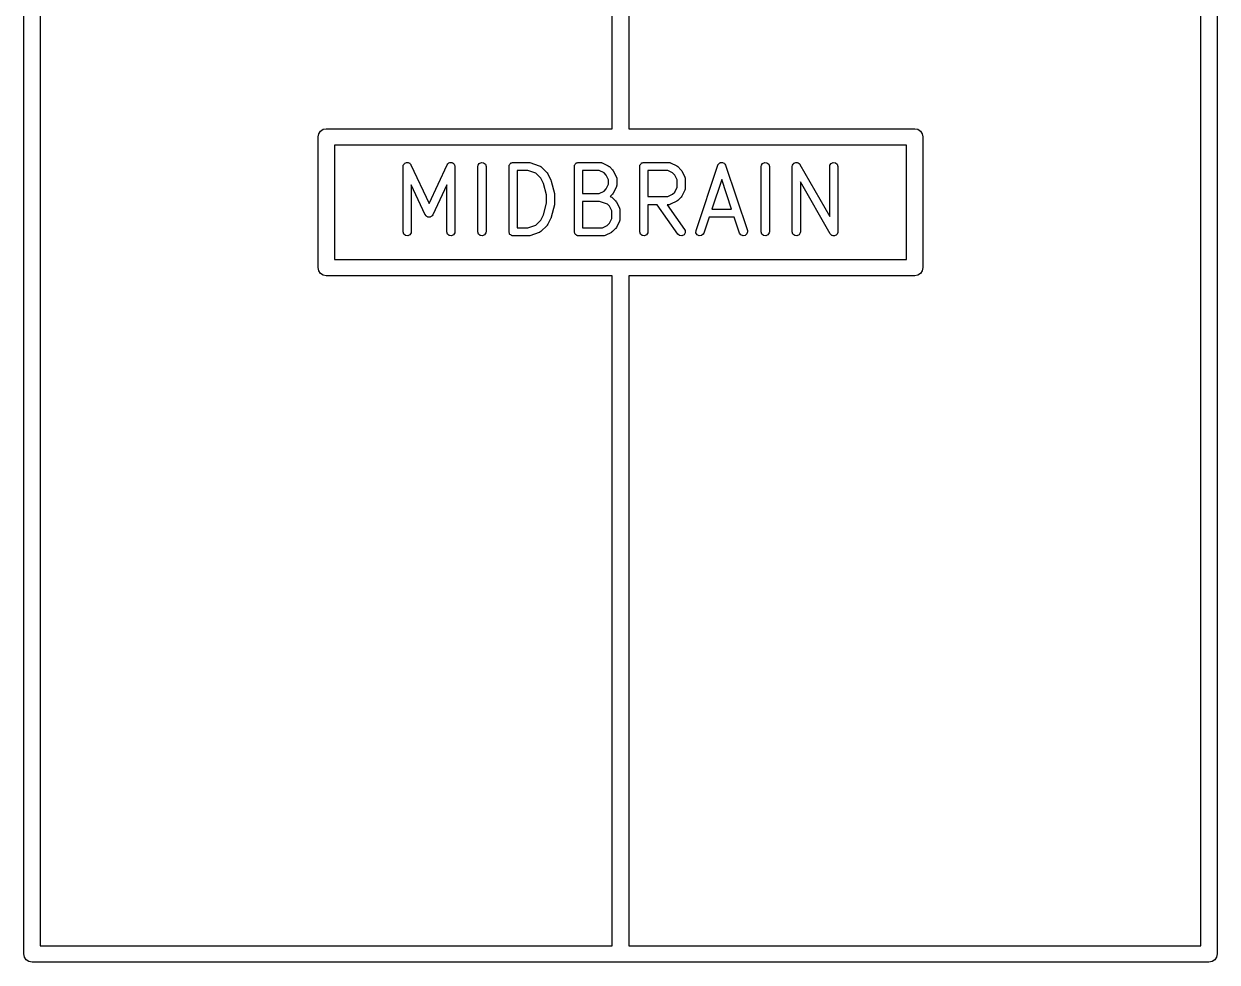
# Model space of a CAD drawing. Extents: x -3.77 to 3.77, y 0.07 to 7.77.
# Drawn here: x -2.963 to -1.526, y 3.337 to 4.467 of the extents above; entities that cross this region are included whole.
import ezdxf

# ---------------------------------------------------------------- set-up
doc = ezdxf.new("R2010")
doc.units = 0
doc.header["$MEASUREMENT"] = 0
doc.layers.add('BLACK', color=7, linetype='CONTINUOUS')

msp = doc.modelspace()

# ---------------------------------------------------------------- linework, layer by layer
at = {"layer": 'BLACK', "linetype": 'CONTINUOUS'}
for p, q in [((-2.9626, 3.34646), (-2.9626, 5.15748)), ((-2.94291, 5.14764), (-2.94291, 3.3563)), ((-2.25394, 4.34055), (-2.25394, 5.14764)), ((-2.23425, 5.14764), (-2.23425, 4.34055)), ((-1.54528, 3.3563), (-1.54528, 5.14764)), ((-1.52559, 5.15748), (-1.52559, 3.34646)), ((-2.60538, 4.33767), (-2.60219, 4.3398)), ((-2.60219, 4.3398), (-2.59843, 4.34055)), ((-2.59843, 4.34055), (-2.25394, 4.34055)), ((-2.23425, 4.34055), (-1.88976, 4.34055)), ((-1.88976, 4.34055), (-1.886, 4.3398)), ((-1.886, 4.3398), (-1.8828, 4.33767)), ((-2.60827, 4.33071), (-2.60752, 4.33448)), ((-2.60827, 4.17323), (-2.60827, 4.33071)), ((-2.60752, 4.33448), (-2.60538, 4.33767)), ((-1.8828, 4.33767), (-1.88067, 4.33448)), ((-1.88067, 4.33448), (-1.87992, 4.33071)), ((-1.87992, 4.33071), (-1.87992, 4.17323)), ((-2.58858, 4.32087), (-2.58858, 4.18307)), ((-1.89961, 4.32087), (-2.58858, 4.32087)), ((-1.89961, 4.18307), (-1.89961, 4.32087)), ((-2.50566, 4.29649), (-2.50547, 4.29677)), ((-2.50547, 4.29677), (-2.50543, 4.2971)), ((-2.50543, 4.2971), (-2.50473, 4.29792)), ((-2.50473, 4.29792), (-2.50415, 4.29881)), ((-2.50415, 4.29881), (-2.50385, 4.29895)), ((-2.50385, 4.29895), (-2.50363, 4.29921)), ((-2.50363, 4.29921), (-2.5026, 4.29952)), ((-2.5026, 4.29952), (-2.50163, 4.29996)), ((-2.50163, 4.29996), (-2.5013, 4.29991)), ((-2.5013, 4.29991), (-2.50097, 4.30001)), ((-2.50097, 4.30001), (-2.49995, 4.29972)), ((-2.49995, 4.29972), (-2.49889, 4.29956)), ((-2.49889, 4.29956), (-2.49863, 4.29934)), ((-2.49863, 4.29934), (-2.49831, 4.29925)), ((-2.49831, 4.29925), (-2.4976, 4.29845)), ((-2.4976, 4.29845), (-2.4968, 4.29775)), ((-2.4968, 4.29775), (-2.4967, 4.29742)), ((-2.4967, 4.29742), (-2.49648, 4.29717)), ((-2.49648, 4.29717), (-2.47469, 4.25048)), ((-2.47469, 4.25048), (-2.4529, 4.29717)), ((-2.4529, 4.29717), (-2.45213, 4.29835)), ((-2.45213, 4.29835), (-2.45184, 4.29853)), ((-2.45184, 4.29853), (-2.45166, 4.29881)), ((-2.45166, 4.29881), (-2.45069, 4.29926)), ((-2.45069, 4.29926), (-2.44978, 4.29982)), ((-2.44978, 4.29982), (-2.44944, 4.29982)), ((-2.44944, 4.29982), (-2.44914, 4.29996)), ((-2.44914, 4.29996), (-2.44808, 4.29981)), ((-2.44808, 4.29981), (-2.44701, 4.2998)), ((-2.44701, 4.2998), (-2.44673, 4.29961)), ((-2.44673, 4.29961), (-2.4464, 4.29956)), ((-2.4464, 4.29956), (-2.44559, 4.29886)), ((-2.44559, 4.29886), (-2.4447, 4.29828)), ((-2.4447, 4.29828), (-2.44456, 4.29797)), ((-2.44456, 4.29797), (-2.4443, 4.29775)), ((-2.4443, 4.29775), (-2.444, 4.29672)), ((-2.444, 4.29672), (-2.44357, 4.29575)), ((-2.41567, 4.29649), (-2.41416, 4.29881)), ((-2.41416, 4.29881), (-2.41164, 4.29996)), ((-2.41164, 4.29996), (-2.4089, 4.29956)), ((-2.4089, 4.29956), (-2.40681, 4.29775)), ((-2.40681, 4.29775), (-2.40603, 4.29509)), ((-2.37817, 4.29649), (-2.37798, 4.29678)), ((-2.37798, 4.29678), (-2.37793, 4.29714)), ((-2.37793, 4.29714), (-2.37724, 4.29793)), ((-2.37724, 4.29793), (-2.37667, 4.29881)), ((-2.37667, 4.29881), (-2.37635, 4.29896)), ((-2.37635, 4.29896), (-2.37611, 4.29923)), ((-2.37611, 4.29923), (-2.3751, 4.29953)), ((-2.3751, 4.29953), (-2.37415, 4.29996)), ((-2.37415, 4.29996), (-2.37379, 4.29991)), ((-2.37379, 4.29991), (-2.37345, 4.30001)), ((-2.37345, 4.30001), (-2.35471, 4.30001)), ((-2.35471, 4.30001), (-2.35331, 4.29981)), ((-2.35331, 4.29981), (-2.35324, 4.29976)), ((-2.35324, 4.29976), (-2.35315, 4.29976)), ((-2.35315, 4.29976), (-2.3419, 4.29601)), ((-2.29943, 4.29649), (-2.29924, 4.29678)), ((-2.29924, 4.29678), (-2.29919, 4.29714)), ((-2.29919, 4.29714), (-2.2985, 4.29793)), ((-2.2985, 4.29793), (-2.29793, 4.29881)), ((-2.29793, 4.29881), (-2.29761, 4.29896)), ((-2.29761, 4.29896), (-2.29737, 4.29923)), ((-2.29737, 4.29923), (-2.29636, 4.29953)), ((-2.29636, 4.29953), (-2.29541, 4.29996)), ((-2.29541, 4.29996), (-2.29505, 4.29991)), ((-2.29505, 4.29991), (-2.29471, 4.30001)), ((-2.29471, 4.30001), (-2.26847, 4.30001)), ((-2.26847, 4.30001), (-2.26707, 4.29981)), ((-2.26707, 4.29981), (-2.2667, 4.29957)), ((-2.2667, 4.29957), (-2.26627, 4.29949)), ((-2.26627, 4.29949), (-2.25877, 4.29574)), ((-2.22069, 4.29649), (-2.2205, 4.29678)), ((-2.2205, 4.29678), (-2.22045, 4.29714)), ((-2.22045, 4.29714), (-2.21976, 4.29793)), ((-2.21976, 4.29793), (-2.21919, 4.29881)), ((-2.21919, 4.29881), (-2.21886, 4.29896)), ((-2.21886, 4.29896), (-2.21863, 4.29923)), ((-2.21863, 4.29923), (-2.21762, 4.29953)), ((-2.21762, 4.29953), (-2.21667, 4.29996)), ((-2.21667, 4.29996), (-2.21631, 4.29991)), ((-2.21631, 4.29991), (-2.21597, 4.30001)), ((-2.21597, 4.30001), (-2.18598, 4.30001)), ((-2.18598, 4.30001), (-2.18458, 4.29981)), ((-2.18458, 4.29981), (-2.18421, 4.29957)), ((-2.18421, 4.29957), (-2.18378, 4.29949)), ((-2.18378, 4.29949), (-2.17628, 4.29574)), ((-2.1269, 4.29664), (-2.12651, 4.29743)), ((-2.12651, 4.29743), (-2.12646, 4.29761)), ((-2.12646, 4.29761), (-2.12638, 4.29768)), ((-2.12638, 4.29768), (-2.12627, 4.29791)), ((-2.12627, 4.29791), (-2.12532, 4.29867)), ((-2.12532, 4.29867), (-2.12443, 4.29949)), ((-2.12443, 4.29949), (-2.12425, 4.29952)), ((-2.12425, 4.29952), (-2.12411, 4.29964)), ((-2.12411, 4.29964), (-2.1229, 4.29977)), ((-2.1229, 4.29977), (-2.12171, 4.29998)), ((-2.12171, 4.29998), (-2.12154, 4.29991)), ((-2.12154, 4.29991), (-2.12135, 4.29993)), ((-2.12135, 4.29993), (-2.12027, 4.29938)), ((-2.12027, 4.29938), (-2.11915, 4.29892)), ((-2.11915, 4.29892), (-2.11904, 4.29877)), ((-2.11904, 4.29877), (-2.11888, 4.29869)), ((-2.11888, 4.29869), (-2.11826, 4.29764)), ((-2.11826, 4.29764), (-2.11757, 4.29664)), ((-2.07446, 4.29649), (-2.07296, 4.29881)), ((-2.07296, 4.29881), (-2.07043, 4.29996)), ((-2.07043, 4.29996), (-2.06769, 4.29956)), ((-2.06769, 4.29956), (-2.0656, 4.29775)), ((-2.0656, 4.29775), (-2.06482, 4.29509)), ((-2.03689, 4.29673), (-2.03615, 4.29775)), ((-2.03689, 4.2966), (-2.03689, 4.29673)), ((-2.03615, 4.29775), (-2.03546, 4.29881)), ((-2.03546, 4.29881), (-2.03534, 4.29887)), ((-2.03534, 4.29887), (-2.03527, 4.29897)), ((-2.03527, 4.29897), (-2.03409, 4.29944)), ((-2.03409, 4.29944), (-2.03294, 4.29996)), ((-2.03294, 4.29996), (-2.03281, 4.29994)), ((-2.03281, 4.29994), (-2.03269, 4.29999)), ((-2.03269, 4.29999), (-2.03145, 4.29974)), ((-2.03145, 4.29974), (-2.0302, 4.29956)), ((-2.0302, 4.29956), (-2.0301, 4.29948)), ((-2.0301, 4.29948), (-2.02997, 4.29945)), ((-2.02997, 4.29945), (-2.02906, 4.29858)), ((-2.02906, 4.29858), (-2.0281, 4.29775)), ((-2.0281, 4.29775), (-2.02807, 4.29762)), ((-2.02807, 4.29762), (-2.02797, 4.29753)), ((-2.02797, 4.29753), (-1.99217, 4.23488)), ((-1.99197, 4.29649), (-1.99047, 4.29881)), ((-1.99047, 4.29881), (-1.98795, 4.29996)), ((-1.98795, 4.29996), (-1.9852, 4.29956)), ((-1.9852, 4.29956), (-1.98311, 4.29775)), ((-1.98311, 4.29775), (-1.98233, 4.29509)), ((-2.50586, 4.29509), (-2.50566, 4.29649)), ((-2.50586, 4.21635), (-2.50586, 4.29509)), ((-2.44357, 4.29575), (-2.44362, 4.29541)), ((-2.44362, 4.29541), (-2.44352, 4.29509)), ((-2.44352, 4.29509), (-2.44352, 4.21635)), ((-2.41587, 4.29509), (-2.41567, 4.29649)), ((-2.41587, 4.21635), (-2.41587, 4.29509)), ((-2.40603, 4.29509), (-2.40603, 4.21635)), ((-2.37837, 4.29509), (-2.37817, 4.29649)), ((-2.37837, 4.21635), (-2.37837, 4.29509)), ((-2.36853, 4.29017), (-2.36853, 4.22127)), ((-2.3555, 4.29017), (-2.36853, 4.29017)), ((-2.34612, 4.28704), (-2.3555, 4.29017)), ((-2.34, 4.28092), (-2.34612, 4.28704)), ((-2.3419, 4.29601), (-2.34064, 4.29537)), ((-2.34064, 4.29537), (-2.34036, 4.29503)), ((-2.34036, 4.29503), (-2.33998, 4.29482)), ((-2.33998, 4.29482), (-2.33248, 4.28732)), ((-2.33248, 4.28732), (-2.33163, 4.28619)), ((-2.33163, 4.28619), (-2.33161, 4.2861)), ((-2.33161, 4.2861), (-2.33156, 4.28604)), ((-2.33156, 4.28604), (-2.32781, 4.27854)), ((-2.29963, 4.29509), (-2.29943, 4.29649)), ((-2.29963, 4.21635), (-2.29963, 4.29509)), ((-2.28979, 4.29017), (-2.28979, 4.26251)), ((-2.26963, 4.29017), (-2.28979, 4.29017)), ((-2.26388, 4.28729), (-2.26963, 4.29017)), ((-2.26126, 4.28467), (-2.26388, 4.28729)), ((-2.25839, 4.27893), (-2.26126, 4.28467)), ((-2.25877, 4.29574), (-2.25761, 4.29493)), ((-2.25761, 4.29493), (-2.25756, 4.29486)), ((-2.25756, 4.29486), (-2.25749, 4.29482)), ((-2.25749, 4.29482), (-2.25374, 4.29107)), ((-2.25374, 4.29107), (-2.25289, 4.28994)), ((-2.25289, 4.28994), (-2.25287, 4.28985)), ((-2.25287, 4.28985), (-2.25282, 4.28979)), ((-2.25282, 4.28979), (-2.24907, 4.28229)), ((-2.24907, 4.28229), (-2.24862, 4.28095)), ((-2.22089, 4.29509), (-2.22069, 4.29649)), ((-2.22089, 4.21635), (-2.22089, 4.29509)), ((-2.21105, 4.29017), (-2.21105, 4.25876)), ((-2.18714, 4.29017), (-2.21105, 4.29017)), ((-2.18139, 4.28729), (-2.18714, 4.29017)), ((-2.17877, 4.28467), (-2.18139, 4.28729)), ((-2.1759, 4.27893), (-2.17877, 4.28467)), ((-2.17628, 4.29574), (-2.17512, 4.29493)), ((-2.17512, 4.29493), (-2.17507, 4.29486)), ((-2.17507, 4.29486), (-2.175, 4.29482)), ((-2.175, 4.29482), (-2.17125, 4.29107)), ((-2.17125, 4.29107), (-2.1704, 4.28994)), ((-2.1704, 4.28994), (-2.17039, 4.28985)), ((-2.17039, 4.28985), (-2.17033, 4.28979)), ((-2.17033, 4.28979), (-2.16658, 4.28229)), ((-2.16658, 4.28229), (-2.16613, 4.28095)), ((-2.15315, 4.2179), (-2.1269, 4.29664)), ((-2.11757, 4.29664), (-2.09132, 4.2179)), ((-2.07466, 4.29509), (-2.07446, 4.29649)), ((-2.07466, 4.21635), (-2.07466, 4.29509)), ((-2.06482, 4.29509), (-2.06482, 4.21635)), ((-2.03717, 4.29509), (-2.03696, 4.29649)), ((-2.03717, 4.21635), (-2.03717, 4.29509)), ((-2.03696, 4.29649), (-2.03689, 4.2966)), ((-1.99217, 4.29509), (-1.99197, 4.29649)), ((-1.99217, 4.23488), (-1.99217, 4.29509)), ((-1.98233, 4.29509), (-1.98233, 4.21635)), ((-2.47915, 4.23676), (-2.49602, 4.27291)), ((-2.49602, 4.27291), (-2.49602, 4.21635)), ((-2.45337, 4.27291), (-2.47023, 4.23676)), ((-2.45337, 4.21635), (-2.45337, 4.27291)), ((-2.33685, 4.27462), (-2.34, 4.28092)), ((-2.33338, 4.26074), (-2.33685, 4.27462)), ((-2.32781, 4.27854), (-2.32752, 4.27769)), ((-2.32752, 4.27769), (-2.32743, 4.27753)), ((-2.32743, 4.27753), (-2.32368, 4.26254)), ((-2.26388, 4.26539), (-2.26126, 4.26801)), ((-2.26126, 4.26801), (-2.25839, 4.27375)), ((-2.25839, 4.27375), (-2.25839, 4.27893)), ((-2.24907, 4.27039), (-2.25282, 4.26289)), ((-2.24899, 4.27082), (-2.24907, 4.27039)), ((-2.24875, 4.27119), (-2.24899, 4.27082)), ((-2.24855, 4.27259), (-2.24875, 4.27119)), ((-2.24862, 4.28095), (-2.24867, 4.28051)), ((-2.24867, 4.28051), (-2.24855, 4.28009)), ((-2.24855, 4.28009), (-2.24855, 4.27259)), ((-2.17877, 4.26426), (-2.1759, 4.27)), ((-2.1759, 4.27), (-2.1759, 4.27893)), ((-2.16606, 4.26884), (-2.16626, 4.26744)), ((-2.16613, 4.28095), (-2.16618, 4.28051)), ((-2.16618, 4.28051), (-2.16606, 4.28009)), ((-2.16606, 4.28009), (-2.16606, 4.26884)), ((-2.12223, 4.27953), (-2.13415, 4.24377)), ((-2.11031, 4.24377), (-2.12223, 4.27953)), ((-1.99152, 4.21391), (-2.02732, 4.27656)), ((-2.02732, 4.27656), (-2.02732, 4.21635)), ((-2.33338, 4.2507), (-2.33338, 4.26074)), ((-2.32368, 4.26254), (-2.32358, 4.26148)), ((-2.32358, 4.26148), (-2.32354, 4.26134)), ((-2.32354, 4.26134), (-2.32354, 4.25009)), ((-2.28979, 4.26251), (-2.26963, 4.26251)), ((-2.26963, 4.26251), (-2.26388, 4.26539)), ((-2.25374, 4.26161), (-2.25654, 4.25881)), ((-2.25654, 4.25881), (-2.25566, 4.25851)), ((-2.25566, 4.25851), (-2.2544, 4.25788)), ((-2.2544, 4.25788), (-2.25412, 4.25753)), ((-2.25412, 4.25753), (-2.25374, 4.25732)), ((-2.2537, 4.26169), (-2.25374, 4.26161)), ((-2.25374, 4.25732), (-2.24999, 4.25357)), ((-2.25362, 4.26173), (-2.2537, 4.26169)), ((-2.25282, 4.26289), (-2.25362, 4.26173)), ((-2.24999, 4.25357), (-2.24914, 4.25244)), ((-2.21105, 4.25876), (-2.18714, 4.25876)), ((-2.18714, 4.25876), (-2.18139, 4.26164)), ((-2.18139, 4.26164), (-2.17877, 4.26426)), ((-2.175, 4.25411), (-2.17613, 4.25327)), ((-2.17125, 4.25786), (-2.175, 4.25411)), ((-2.17121, 4.25794), (-2.17125, 4.25786)), ((-2.17113, 4.25798), (-2.17121, 4.25794)), ((-2.17033, 4.25914), (-2.17113, 4.25798)), ((-2.16658, 4.26664), (-2.17033, 4.25914)), ((-2.1665, 4.26707), (-2.16658, 4.26664)), ((-2.16626, 4.26744), (-2.1665, 4.26707)), ((-2.33685, 4.23681), (-2.33338, 4.2507)), ((-2.32368, 4.2489), (-2.32743, 4.2339)), ((-2.32354, 4.25009), (-2.32369, 4.24904)), ((-2.32369, 4.24904), (-2.32368, 4.2489)), ((-2.28979, 4.25267), (-2.28979, 4.22127)), ((-2.26926, 4.25267), (-2.28979, 4.25267)), ((-2.25988, 4.24954), (-2.26926, 4.25267)), ((-2.25751, 4.24718), (-2.25988, 4.24954)), ((-2.25464, 4.24143), (-2.25751, 4.24718)), ((-2.25464, 4.23251), (-2.25464, 4.24143)), ((-2.24914, 4.25244), (-2.24913, 4.25236)), ((-2.24913, 4.25236), (-2.24907, 4.25229)), ((-2.24907, 4.25229), (-2.24532, 4.2448)), ((-2.24532, 4.2448), (-2.24487, 4.24345)), ((-2.24487, 4.24345), (-2.24492, 4.24302)), ((-2.24492, 4.24302), (-2.2448, 4.24259)), ((-2.2448, 4.24259), (-2.2448, 4.23135)), ((-2.19979, 4.24892), (-2.21105, 4.24892)), ((-2.21105, 4.24892), (-2.21105, 4.21635)), ((-2.17501, 4.21353), (-2.19979, 4.24892)), ((-2.18598, 4.24892), (-2.18777, 4.24892)), ((-2.18777, 4.24892), (-2.16695, 4.21917)), ((-2.18555, 4.24905), (-2.18598, 4.24892)), ((-2.18512, 4.249), (-2.18555, 4.24905)), ((-2.18378, 4.24944), (-2.18512, 4.249)), ((-2.17628, 4.25319), (-2.18378, 4.24944)), ((-2.17621, 4.25325), (-2.17628, 4.25319)), ((-2.17613, 4.25327), (-2.17621, 4.25325)), ((-2.13415, 4.24377), (-2.11031, 4.24377)), ((-2.47871, 4.23626), (-2.47915, 4.23676)), ((-2.47844, 4.23566), (-2.47871, 4.23626)), ((-2.47781, 4.23525), (-2.47844, 4.23566)), ((-2.47732, 4.23468), (-2.47781, 4.23525)), ((-2.47668, 4.2345), (-2.47732, 4.23468)), ((-2.47612, 4.23414), (-2.47668, 4.2345)), ((-2.47537, 4.23413), (-2.47612, 4.23414)), ((-2.47465, 4.23392), (-2.47537, 4.23413)), ((-2.47402, 4.23412), (-2.47465, 4.23392)), ((-2.47335, 4.23411), (-2.47402, 4.23412)), ((-2.47272, 4.23451), (-2.47335, 4.23411)), ((-2.472, 4.23472), (-2.47272, 4.23451)), ((-2.47157, 4.23523), (-2.472, 4.23472)), ((-2.47101, 4.23558), (-2.47157, 4.23523)), ((-2.47023, 4.23676), (-2.47101, 4.23558)), ((-2.34612, 4.2244), (-2.34, 4.23051)), ((-2.34, 4.23051), (-2.33685, 4.23681)), ((-2.33156, 4.2254), (-2.33236, 4.22424)), ((-2.32781, 4.23289), (-2.33156, 4.2254)), ((-2.32778, 4.23307), (-2.32781, 4.23289)), ((-2.32743, 4.2339), (-2.32778, 4.23307)), ((-2.26013, 4.22414), (-2.25751, 4.22676)), ((-2.25751, 4.22676), (-2.25464, 4.23251)), ((-2.24532, 4.22915), (-2.24907, 4.22165)), ((-2.24524, 4.22958), (-2.24532, 4.22915)), ((-2.245, 4.22995), (-2.24524, 4.22958)), ((-2.2448, 4.23135), (-2.245, 4.22995)), ((-2.13744, 4.23392), (-2.14381, 4.21479)), ((-2.10703, 4.23392), (-2.13744, 4.23392)), ((-2.10066, 4.21479), (-2.10703, 4.23392)), ((-2.50508, 4.21369), (-2.50586, 4.21635)), ((-2.50299, 4.21187), (-2.50508, 4.21369)), ((-2.50024, 4.21148), (-2.50299, 4.21187)), ((-2.49772, 4.21262), (-2.50024, 4.21148)), ((-2.49622, 4.21495), (-2.49772, 4.21262)), ((-2.49602, 4.21635), (-2.49622, 4.21495)), ((-2.45259, 4.21369), (-2.45337, 4.21635)), ((-2.45049, 4.21187), (-2.45259, 4.21369)), ((-2.44775, 4.21148), (-2.45049, 4.21187)), ((-2.44523, 4.21262), (-2.44775, 4.21148)), ((-2.44373, 4.21495), (-2.44523, 4.21262)), ((-2.44352, 4.21635), (-2.44373, 4.21495)), ((-2.41509, 4.21369), (-2.41587, 4.21635)), ((-2.413, 4.21187), (-2.41509, 4.21369)), ((-2.41026, 4.21148), (-2.413, 4.21187)), ((-2.40773, 4.21262), (-2.41026, 4.21148)), ((-2.40623, 4.21495), (-2.40773, 4.21262)), ((-2.40603, 4.21635), (-2.40623, 4.21495)), ((-2.37827, 4.21601), (-2.37837, 4.21635)), ((-2.37833, 4.21565), (-2.37827, 4.21601)), ((-2.37789, 4.2147), (-2.37833, 4.21565)), ((-2.37759, 4.21369), (-2.37789, 4.2147)), ((-2.37733, 4.21346), (-2.37759, 4.21369)), ((-2.37718, 4.21313), (-2.37733, 4.21346)), ((-2.3763, 4.21256), (-2.37718, 4.21313)), ((-2.3755, 4.21187), (-2.3763, 4.21256)), ((-2.37515, 4.21182), (-2.3755, 4.21187)), ((-2.37485, 4.21163), (-2.37515, 4.21182)), ((-2.37345, 4.21143), (-2.37485, 4.21163)), ((-2.35471, 4.21143), (-2.37345, 4.21143)), ((-2.36853, 4.22127), (-2.3555, 4.22127)), ((-2.3555, 4.22127), (-2.34612, 4.2244)), ((-2.35462, 4.21145), (-2.35471, 4.21143)), ((-2.35454, 4.21143), (-2.35462, 4.21145)), ((-2.35315, 4.21168), (-2.35454, 4.21143)), ((-2.3419, 4.21543), (-2.35315, 4.21168)), ((-2.34154, 4.21568), (-2.3419, 4.21543)), ((-2.34111, 4.21577), (-2.34154, 4.21568)), ((-2.33998, 4.21662), (-2.34111, 4.21577)), ((-2.33248, 4.22412), (-2.33998, 4.21662)), ((-2.33244, 4.22419), (-2.33248, 4.22412)), ((-2.33236, 4.22424), (-2.33244, 4.22419)), ((-2.29953, 4.21601), (-2.29963, 4.21635)), ((-2.29959, 4.21565), (-2.29953, 4.21601)), ((-2.29915, 4.2147), (-2.29959, 4.21565)), ((-2.29885, 4.21369), (-2.29915, 4.2147)), ((-2.29859, 4.21346), (-2.29885, 4.21369)), ((-2.29844, 4.21313), (-2.29859, 4.21346)), ((-2.29756, 4.21256), (-2.29844, 4.21313)), ((-2.29676, 4.21187), (-2.29756, 4.21256)), ((-2.29641, 4.21182), (-2.29676, 4.21187)), ((-2.29611, 4.21163), (-2.29641, 4.21182)), ((-2.29471, 4.21143), (-2.29611, 4.21163)), ((-2.26472, 4.21143), (-2.29471, 4.21143)), ((-2.28979, 4.22127), (-2.26588, 4.22127)), ((-2.26588, 4.22127), (-2.26013, 4.22414)), ((-2.26429, 4.21155), (-2.26472, 4.21143)), ((-2.26386, 4.2115), (-2.26429, 4.21155)), ((-2.26252, 4.21195), (-2.26386, 4.2115)), ((-2.25502, 4.2157), (-2.26252, 4.21195)), ((-2.25495, 4.21575), (-2.25502, 4.2157)), ((-2.25487, 4.21577), (-2.25495, 4.21575)), ((-2.25374, 4.21662), (-2.25487, 4.21577)), ((-2.24999, 4.22037), (-2.25374, 4.21662)), ((-2.24995, 4.22044), (-2.24999, 4.22037)), ((-2.24987, 4.22049), (-2.24995, 4.22044)), ((-2.24907, 4.22165), (-2.24987, 4.22049)), ((-2.22011, 4.21369), (-2.22089, 4.21635)), ((-2.21802, 4.21187), (-2.22011, 4.21369)), ((-2.21528, 4.21148), (-2.21802, 4.21187)), ((-2.21276, 4.21262), (-2.21528, 4.21148)), ((-2.21125, 4.21495), (-2.21276, 4.21262)), ((-2.21105, 4.21635), (-2.21125, 4.21495)), ((-2.17285, 4.2118), (-2.17501, 4.21353)), ((-2.17009, 4.21151), (-2.17285, 4.2118)), ((-2.16762, 4.21275), (-2.17009, 4.21151)), ((-2.16621, 4.21514), (-2.16762, 4.21275)), ((-2.16695, 4.21917), (-2.16631, 4.21791)), ((-2.16631, 4.21791), (-2.16621, 4.21514)), ((-2.15325, 4.21514), (-2.15315, 4.2179)), ((-2.15184, 4.21275), (-2.15325, 4.21514)), ((-2.14936, 4.21151), (-2.15184, 4.21275)), ((-2.14661, 4.2118), (-2.14936, 4.21151)), ((-2.14445, 4.21353), (-2.14661, 4.2118)), ((-2.14381, 4.21479), (-2.14445, 4.21353)), ((-2.09908, 4.21252), (-2.10066, 4.21479)), ((-2.09652, 4.21146), (-2.09908, 4.21252)), ((-2.09379, 4.21195), (-2.09652, 4.21146)), ((-2.09176, 4.21383), (-2.09379, 4.21195)), ((-2.09107, 4.21651), (-2.09176, 4.21383)), ((-2.09132, 4.2179), (-2.09107, 4.21651)), ((-2.07388, 4.21369), (-2.07466, 4.21635)), ((-2.07179, 4.21187), (-2.07388, 4.21369)), ((-2.06905, 4.21148), (-2.07179, 4.21187)), ((-2.06653, 4.21262), (-2.06905, 4.21148)), ((-2.06502, 4.21495), (-2.06653, 4.21262)), ((-2.06482, 4.21635), (-2.06502, 4.21495)), ((-2.03639, 4.21369), (-2.03717, 4.21635)), ((-2.03429, 4.21187), (-2.03639, 4.21369)), ((-2.03155, 4.21148), (-2.03429, 4.21187)), ((-2.02903, 4.21262), (-2.03155, 4.21148)), ((-2.02753, 4.21495), (-2.02903, 4.21262)), ((-2.02732, 4.21635), (-2.02753, 4.21495)), ((-1.99143, 4.21382), (-1.99152, 4.21391)), ((-1.99139, 4.21369), (-1.99143, 4.21382)), ((-1.99044, 4.21286), (-1.99139, 4.21369)), ((-1.98953, 4.21198), (-1.99044, 4.21286)), ((-1.9894, 4.21196), (-1.98953, 4.21198)), ((-1.9893, 4.21187), (-1.9894, 4.21196)), ((-1.98805, 4.21169), (-1.9893, 4.21187)), ((-1.98681, 4.21145), (-1.98805, 4.21169)), ((-1.98669, 4.21149), (-1.98681, 4.21145)), ((-1.98656, 4.21148), (-1.98669, 4.21149)), ((-1.98541, 4.212), (-1.98656, 4.21148)), ((-1.98423, 4.21246), (-1.98541, 4.212)), ((-1.98416, 4.21257), (-1.98423, 4.21246)), ((-1.98404, 4.21262), (-1.98416, 4.21257)), ((-1.98335, 4.21368), (-1.98404, 4.21262)), ((-1.98261, 4.21471), (-1.98335, 4.21368)), ((-1.9826, 4.21484), (-1.98261, 4.21471)), ((-1.98253, 4.21495), (-1.9826, 4.21484)), ((-1.98233, 4.21635), (-1.98253, 4.21495)), ((-2.58858, 4.18307), (-1.89961, 4.18307)), ((-2.60752, 4.16946), (-2.60827, 4.17323)), ((-2.60538, 4.16627), (-2.60752, 4.16946)), ((-1.88067, 4.16946), (-1.8828, 4.16627)), ((-1.87992, 4.17323), (-1.88067, 4.16946)), ((-2.60219, 4.16414), (-2.60538, 4.16627)), ((-2.59843, 4.16339), (-2.60219, 4.16414)), ((-2.25394, 4.16339), (-2.59843, 4.16339)), ((-2.25394, 3.3563), (-2.25394, 4.16339)), ((-1.88976, 4.16339), (-2.23425, 4.16339)), ((-2.23425, 4.16339), (-2.23425, 3.3563)), ((-1.886, 4.16414), (-1.88976, 4.16339)), ((-1.8828, 4.16627), (-1.886, 4.16414)), ((-2.94291, 3.3563), (-2.25394, 3.3563)), ((-2.23425, 3.3563), (-1.54528, 3.3563)), ((-2.96185, 3.34269), (-2.9626, 3.34646)), ((-2.95972, 3.3395), (-2.96185, 3.34269)), ((-2.95652, 3.33736), (-2.95972, 3.3395)), ((-2.95276, 3.33661), (-2.95652, 3.33736)), ((-1.53543, 3.33661), (-2.95276, 3.33661)), ((-1.53167, 3.33736), (-1.53543, 3.33661)), ((-1.52847, 3.3395), (-1.53167, 3.33736)), ((-1.52634, 3.34269), (-1.52847, 3.3395)), ((-1.52559, 3.34646), (-1.52634, 3.34269))]:
    msp.add_line(p, q, dxfattribs=at)

doc.saveas('drawing.dxf')
